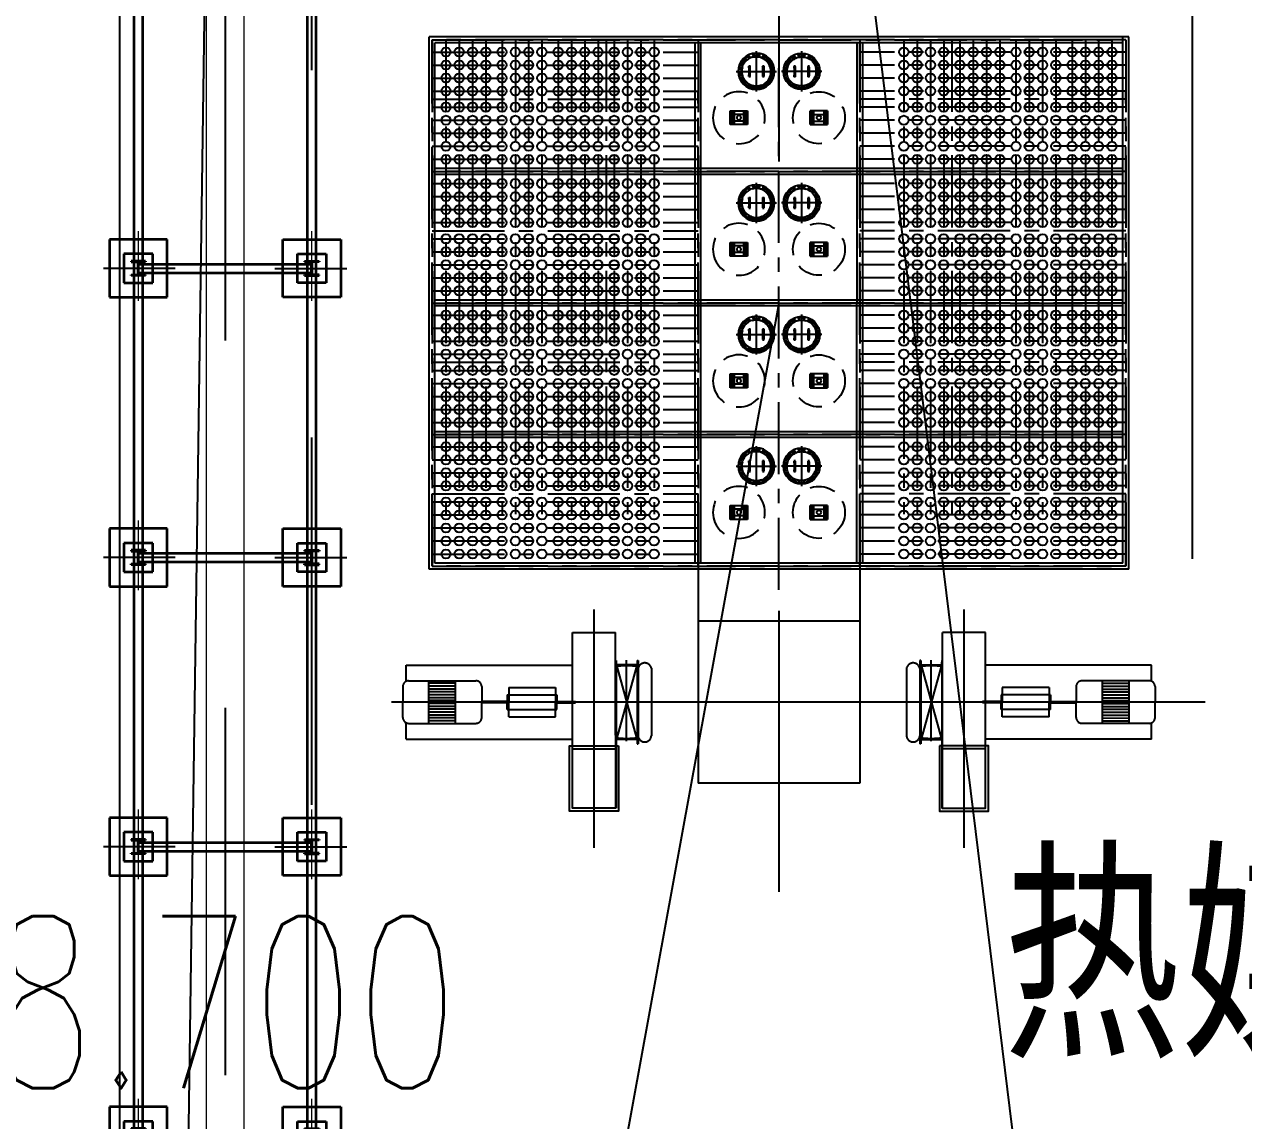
# Model space of a CAD drawing. Extents: x -170 to 1091, y -90 to 504.
# Drawn here: x 63.95 to 85.04, y 44.56 to 63.52 of the extents above; entities that cross this region are included whole.
import ezdxf

# ---------------------------------------------------------------- set-up
doc = ezdxf.new("R2010")
doc.units = 0
doc.header["$LTSCALE"] = 1000
for name, pattern in [('CENT2', [0.55, 0.4, -0.05, 0.05, -0.05]), ('CENTER', [50.8, 31.75, -6.35, 6.35, -6.35]), ('DASH', [0.35, 0.25, -0.1]), ('EB_DASHDOT', [39, 30, -3, 3, -3]), ('F', [0.75, 0.5, -0.25]), ('G', [2, 1.25, -0.25, 0.25, -0.25]), ('K', [2.5, 1.25, -0.25, 0.25, -0.25, 0.25, -0.25]), ('PF_CENTER', [400, 250, -50, 50, -50]), ('PF_DASHED', [150, 100, -50]), ('点画线', [18, 12, -2, 2, -2])]:
    doc.linetypes.add(name, pattern=pattern)
doc.layers.get('0').update_dxf_attribs({"linetype": 'CONTINUOUS'})
for name, color, linetype in [('01', 7, 'CONTINUOUS'), ('04', 2, 'PF_DASHED'), ('05', 4, 'PF_CENTER'), ('9双点划线层', 2, 'K'), ('C2', 1, 'CENT2'), ('DIM_COOR', 3, 'CONTINUOUS'), ('PUB_TEXT', 7, 'CONTINUOUS'), ('road', 2, 'CONTINUOUS'), ('中心线层', 1, 'CENTER')]:
    doc.layers.add(name, color=color, linetype=linetype)
for name, color, linetype, lineweight in [('CAXA1', 1, 'EB_DASHDOT', 25), ('EB0', 7, 'CONTINUOUS', 35), ('细实线层', 7, 'CONTINUOUS', 18)]:
    doc.layers.add(name, color=color, linetype=linetype, lineweight=lineweight)
doc.styles.add('_TCH_DIM', font='SIMPLEX', dxfattribs={"bigfont": 'GBCBIG'})
doc.styles.get("Standard").update_dxf_attribs({"font": '', "width": 0.75})
doc.styles.get('STANDARD').set_extended_font_data('SimSun')

# ---------------------------------------------------------------- blocks, each defined once
blk = doc.blocks.new('jck')
for p, q in [((60082, 73261), (60082, 73111)), ((60102, 73261), (60102, 73111)), ((60322, 73261), (60322, 73111)), ((60342, 73261), (60342, 73111))]:
    blk.add_line(p, q)
at = {"linetype": 'Continuous'}
for points in [[(59996, 73392), (59999, 73379), (60013, 73375), (60022, 73385), (60019, 73399), (60005, 73402)], [(60070, 73449), (60069, 73435), (60081, 73428), (60093, 73434), (60094, 73448), (60083, 73456)], [(60159, 73480), (60154, 73467), (60162, 73457), (60176, 73459), (60181, 73472), (60172, 73482)], [(60252, 73482), (60244, 73472), (60249, 73459), (60262, 73457), (60271, 73467), (60266, 73480)], [(60342, 73456), (60330, 73448), (60331, 73434), (60344, 73428), (60355, 73435), (60354, 73449)], [(60419, 73402), (60406, 73399), (60402, 73385), (60412, 73375), (60425, 73379), (60429, 73392)], [(59915, 73226), (59926, 73217), (59939, 73222), (59941, 73236), (59931, 73244), (59918, 73239)], [(59942, 73315), (59950, 73304), (59964, 73304), (59970, 73317), (59962, 73328), (59949, 73328)], [(60476, 73328), (60462, 73328), (60455, 73317), (60461, 73304), (60475, 73304), (60482, 73315)], [(60507, 73239), (60494, 73244), (60483, 73236), (60486, 73222), (60498, 73217), (60509, 73226)], [(59918, 73132), (59931, 73127), (59941, 73136), (59939, 73149), (59926, 73154), (59915, 73146)], [(59949, 73043), (59962, 73043), (59970, 73054), (59964, 73067), (59950, 73067), (59942, 73056)], [(60005, 72969), (60019, 72972), (60022, 72986), (60013, 72996), (59999, 72992), (59996, 72979)], [(60429, 72979), (60425, 72992), (60412, 72996), (60402, 72986), (60406, 72972), (60419, 72969)], [(60482, 73056), (60475, 73067), (60461, 73067), (60455, 73054), (60462, 73043), (60476, 73043)], [(60509, 73146), (60498, 73154), (60486, 73149), (60483, 73136), (60494, 73127), (60507, 73132)], [(60083, 72916), (60094, 72923), (60093, 72937), (60081, 72943), (60069, 72936), (60070, 72922)], [(60172, 72889), (60181, 72899), (60176, 72912), (60162, 72915), (60154, 72904), (60159, 72891)], [(60266, 72891), (60271, 72904), (60262, 72915), (60249, 72912), (60244, 72899), (60252, 72889)], [(60354, 72922), (60355, 72936), (60344, 72943), (60331, 72937), (60330, 72923), (60342, 72916)]]:
    blk.add_lwpolyline(points, close=True, dxfattribs=at)
for centre in [(60009, 73389), (60082, 73442), (60167, 73470), (60257, 73470), (60343, 73442), (60416, 73389), (59928, 73231), (59956, 73316), (60468, 73316), (60496, 73231), (59928, 73141), (59956, 73055), (60009, 72982), (60416, 72982), (60468, 73055), (60496, 73141), (60082, 72929), (60167, 72902), (60257, 72902), (60343, 72929)]:
    blk.add_circle(centre, 12, dxfattribs=at)
for centre, start, end in [((60092, 73261), 0, 180), ((60332, 73261), 0, 180), ((60092, 73111), 180, 0), ((60332, 73111), 180, 0)]:
    blk.add_arc(centre, 10, start, end)
at = {"layer": '01', "color": 7, "linetype": 'Continuous'}
for radius in [315, 256]:
    blk.add_circle((60212, 73186), radius, dxfattribs=at)
at = {"layer": '04', "color": 2, "linetype": 'F'}
blk.add_circle((60212, 73186), 250, dxfattribs=at)
at = {"layer": '05'}
for p, q in [((60023, 73375), (59995, 73403)), ((60091, 73424), (60073, 73460)), ((60171, 73450), (60164, 73490)), ((60212, 73533), (60212, 72838)), ((60254, 73450), (60260, 73490)), ((60334, 73424), (60352, 73460)), ((60401, 73375), (60430, 73403)), ((60560, 73186), (59864, 73186)), ((59948, 73227), (59908, 73234)), ((59974, 73307), (59938, 73325)), ((60092, 73294), (60092, 73078)), ((60332, 73294), (60332, 73078)), ((60450, 73307), (60487, 73325)), ((60476, 73227), (60516, 73234)), ((59948, 73144), (59908, 73137)), ((59974, 73064), (59938, 73046)), ((60023, 72997), (59995, 72968)), ((60401, 72997), (60430, 72968)), ((60450, 73064), (60487, 73046)), ((60476, 73144), (60516, 73137)), ((60091, 72947), (60073, 72911)), ((60171, 72922), (60164, 72882)), ((60254, 72922), (60260, 72882)), ((60334, 72947), (60352, 72911))]:
    blk.add_line(p, q, dxfattribs=at)
at = {"layer": '05', "color": 4, "linetype": 'G'}
for p, q in [((60067, 73261), (60117, 73261)), ((60307, 73261), (60357, 73261)), ((60067, 73111), (60117, 73111)), ((60307, 73111), (60357, 73111))]:
    blk.add_line(p, q, dxfattribs=at)
blk.add_circle((60212, 73186), 288, dxfattribs=at)
blk = doc.blocks.new('fb')
at = {"layer": '01', "ltscale": 0.875}
for p, q in [((-30802, 10876), (-30802, 11116)), ((-30502, 11116), (-30802, 11116)), ((-30802, 11116), (-30802, 10876)), ((-30797, 10876), (-30797, 11116)), ((-30737, 10876), (-30737, 11116)), ((-30567, 11116), (-30567, 10876)), ((-30507, 11116), (-30507, 10876)), ((-30502, 11116), (-30502, 10876)), ((-30502, 10876), (-30502, 11116)), ((-30802, 10876), (-30502, 10876))]:
    blk.add_line(p, q, dxfattribs=at)
for centre, radius in [((-30767, 11053), 9), ((-30652, 10996), 37.5), ((-30537, 11053), 9), ((-30767, 10938), 9), ((-30537, 10938), 9)]:
    blk.add_circle(centre, radius, dxfattribs=at)
at = {"layer": '04', "color": 2, "linetype": 'F', "ltscale": 0.875}
for p, q in [((-30743, 10876), (-30743, 11116)), ((-30561, 11116), (-30561, 10876))]:
    blk.add_line(p, q, dxfattribs=at)
blk.add_circle((-30652, 10996), 450, dxfattribs=at)
at = {"layer": '05', "color": 4, "linetype": 'G', "ltscale": 0.875}
for p, q in [((-30502, 11053), (-30802, 11053)), ((-30767, 10876), (-30767, 11116)), ((-30767, 10876), (-30767, 11116)), ((-30537, 11116), (-30537, 10876)), ((-30537, 10876), (-30537, 11116)), ((-30502, 10938), (-30802, 10938))]:
    blk.add_line(p, q, dxfattribs=at)
at = {"layer": '01', "ltscale": 0.875, "rotation": 180}
blk.add_blockref('jck', (29860, 83381), dxfattribs=at)
blk = doc.blocks.new('A$C4AE13D6C')
at = {"layer": '01'}
for centre in [(-8890, -240), (-8665, -240), (-8440, -240), (-8215, -240), (-7935, -240), (-7710, -240), (-7485, -240), (-7260, -240), (-7035, -240), (-6615, -240), (-6390, -240), (-6165, -240), (-5940, -240), (-5660, -240), (-5435, -240), (-5210, -240), (-4985, -240), (-4760, -240), (-4340, -240), (-4115, -240), (-3890, -240), (-3665, -240), (-3385, -240), (-3160, -240), (-2935, -240), (-2710, -240), (-2485, -240), (-2065, -240), (-1840, -240), (-1615, -240), (-1390, -240), (-1110, -240), (-885, -240), (-660, -240), (-435, -240), (-210, -240), (-8890, -470), (-8665, -470), (-8440, -470), (-8215, -470), (-7935, -470), (-7710, -470), (-7485, -470), (-7260, -470), (-7035, -470), (-6615, -470), (-6390, -470), (-6165, -470), (-5940, -470), (-5660, -470), (-5435, -470), (-5210, -470), (-4985, -470), (-4760, -470), (-4340, -470), (-4115, -470), (-3890, -470), (-3665, -470), (-3385, -470), (-3160, -470), (-2935, -470), (-2710, -470), (-2485, -470), (-2065, -470), (-1840, -470), (-1615, -470), (-1390, -470), (-1110, -470), (-885, -470), (-660, -470), (-435, -470), (-210, -470), (-8890, -700), (-8665, -700), (-8440, -700), (-8215, -700), (-7935, -700), (-7710, -700), (-7485, -700), (-7260, -700), (-7035, -700), (-6615, -700), (-6390, -700), (-6165, -700), (-5940, -700), (-5660, -700), (-5435, -700), (-5210, -700), (-4985, -700), (-4760, -700), (-4340, -700), (-4115, -700), (-3890, -700), (-3665, -700), (-3385, -700), (-3160, -700), (-2935, -700), (-2710, -700), (-2485, -700), (-2065, -700), (-1840, -700), (-1615, -700), (-1390, -700), (-1110, -700), (-885, -700), (-660, -700), (-435, -700), (-210, -700), (-8890, -930), (-8665, -930), (-8440, -930), (-8215, -930), (-7935, -930), (-7710, -930), (-7485, -930), (-7260, -930), (-7035, -930), (-6615, -930), (-6390, -930), (-6165, -930), (-5940, -930), (-5660, -930), (-5435, -930), (-5210, -930), (-4985, -930), (-4760, -930), (-4340, -930), (-4115, -930), (-3890, -930), (-3665, -930), (-3385, -930), (-3160, -930), (-2935, -930), (-2710, -930), (-2485, -930), (-2065, -930), (-1840, -930), (-1615, -930), (-1390, -930), (-1110, -930), (-885, -930), (-660, -930), (-435, -930), (-210, -930), (-8890, -1210), (-8665, -1210), (-8440, -1210), (-8215, -1210), (-7935, -1210), (-7710, -1210), (-7485, -1210), (-7260, -1210), (-7035, -1210), (-6615, -1210), (-6390, -1210), (-6165, -1210), (-5940, -1210), (-5660, -1210), (-5435, -1210), (-5210, -1210), (-4985, -1210), (-4760, -1210), (-4340, -1210), (-4115, -1210), (-3890, -1210), (-3665, -1210), (-3385, -1210), (-3160, -1210), (-2935, -1210), (-2710, -1210), (-2485, -1210), (-2065, -1210), (-1840, -1210), (-1615, -1210), (-1390, -1210), (-1110, -1210), (-885, -1210), (-660, -1210), (-435, -1210), (-210, -1210), (-8890, -1440), (-8665, -1440), (-8440, -1440), (-8215, -1440), (-7935, -1440), (-7710, -1440), (-7485, -1440), (-7260, -1440), (-7035, -1440), (-6615, -1440), (-6390, -1440), (-6165, -1440), (-5940, -1440), (-5660, -1440), (-5435, -1440), (-5210, -1440), (-4985, -1440), (-4760, -1440), (-4340, -1440), (-4115, -1440), (-3890, -1440), (-3665, -1440), (-3385, -1440), (-3160, -1440), (-2935, -1440), (-2710, -1440), (-2485, -1440), (-2065, -1440), (-1840, -1440), (-1615, -1440), (-1390, -1440), (-1110, -1440), (-885, -1440), (-660, -1440), (-435, -1440), (-210, -1440), (-8890, -1670), (-8665, -1670), (-8440, -1670), (-8215, -1670), (-7935, -1670), (-7710, -1670), (-7485, -1670), (-7260, -1670), (-7035, -1670), (-6615, -1670), (-6390, -1670), (-6165, -1670), (-5940, -1670), (-5660, -1670), (-5435, -1670), (-5210, -1670), (-4985, -1670), (-4760, -1670), (-4340, -1670), (-4115, -1670), (-3890, -1670), (-3665, -1670), (-3385, -1670), (-3160, -1670), (-2935, -1670), (-2710, -1670), (-2485, -1670), (-2065, -1670), (-1840, -1670), (-1615, -1670), (-1390, -1670), (-1110, -1670), (-885, -1670), (-660, -1670), (-435, -1670), (-210, -1670), (-8890, -1900), (-8665, -1900), (-8440, -1900), (-8215, -1900), (-7935, -1900), (-7710, -1900), (-7485, -1900), (-7260, -1900), (-7035, -1900), (-6615, -1900), (-6390, -1900), (-6165, -1900), (-5940, -1900), (-5660, -1900), (-5435, -1900), (-5210, -1900), (-4985, -1900), (-4760, -1900), (-4340, -1900), (-4115, -1900), (-3890, -1900), (-3665, -1900), (-3385, -1900), (-3160, -1900), (-2935, -1900), (-2710, -1900), (-2485, -1900), (-2065, -1900), (-1840, -1900), (-1615, -1900), (-1390, -1900), (-1110, -1900), (-885, -1900), (-660, -1900), (-435, -1900), (-210, -1900), (-8890, -2180), (-8665, -2180), (-8440, -2180), (-8215, -2180), (-7935, -2180), (-7710, -2180), (-7485, -2180), (-7260, -2180), (-7035, -2180), (-6615, -2180), (-6390, -2180), (-6165, -2180), (-5940, -2180), (-5660, -2180), (-5435, -2180), (-5210, -2180), (-4985, -2180), (-4760, -2180), (-4340, -2180), (-4115, -2180), (-3890, -2180), (-3665, -2180), (-3385, -2180), (-3160, -2180), (-2935, -2180), (-2710, -2180), (-2485, -2180), (-2065, -2180), (-1840, -2180), (-1615, -2180), (-1390, -2180), (-1110, -2180), (-885, -2180), (-660, -2180), (-435, -2180), (-210, -2180), (-8890, -2410), (-8665, -2410), (-8440, -2410), (-8215, -2410), (-7935, -2410), (-7710, -2410), (-7485, -2410), (-7260, -2410), (-7035, -2410), (-6615, -2410), (-6390, -2410), (-6165, -2410), (-5940, -2410), (-5660, -2410), (-5435, -2410), (-5210, -2410), (-4985, -2410), (-4760, -2410), (-4340, -2410), (-4115, -2410), (-3890, -2410), (-3665, -2410), (-3385, -2410), (-3160, -2410), (-2935, -2410), (-2710, -2410), (-2485, -2410), (-2065, -2410), (-1840, -2410), (-1615, -2410), (-1390, -2410), (-1110, -2410), (-885, -2410), (-660, -2410), (-435, -2410), (-210, -2410), (-8890, -2640), (-8665, -2640), (-8440, -2640), (-8215, -2640), (-7935, -2640), (-7710, -2640), (-7485, -2640), (-7260, -2640), (-7035, -2640), (-6615, -2640), (-6390, -2640), (-6165, -2640), (-5940, -2640), (-5660, -2640), (-5435, -2640), (-5210, -2640), (-4985, -2640), (-4760, -2640), (-4340, -2640), (-4115, -2640), (-3890, -2640), (-3665, -2640), (-3385, -2640), (-3160, -2640), (-2935, -2640), (-2710, -2640), (-2485, -2640), (-2065, -2640), (-1840, -2640), (-1615, -2640), (-1390, -2640), (-1110, -2640), (-885, -2640), (-660, -2640), (-435, -2640), (-210, -2640), (-8890, -2870), (-8665, -2870), (-8440, -2870), (-8215, -2870), (-7935, -2870), (-7710, -2870), (-7485, -2870), (-7260, -2870), (-7035, -2870), (-6615, -2870), (-6390, -2870), (-6165, -2870), (-5940, -2870), (-5660, -2870), (-5435, -2870), (-5210, -2870), (-4985, -2870), (-4760, -2870), (-4340, -2870), (-4115, -2870), (-3890, -2870), (-3665, -2870), (-3385, -2870), (-3160, -2870), (-2935, -2870), (-2710, -2870), (-2485, -2870), (-2065, -2870), (-1840, -2870), (-1615, -2870), (-1390, -2870), (-1110, -2870), (-885, -2870), (-660, -2870), (-435, -2870), (-210, -2870), (-8890, -3150), (-8665, -3150), (-8440, -3150), (-8215, -3150), (-7935, -3150), (-7710, -3150), (-7485, -3150), (-7260, -3150), (-7035, -3150), (-6615, -3150), (-6390, -3150), (-6165, -3150), (-5940, -3150), (-5660, -3150), (-5435, -3150), (-5210, -3150), (-4985, -3150), (-4760, -3150), (-4340, -3150), (-4115, -3150), (-3890, -3150), (-3665, -3150), (-3385, -3150), (-3160, -3150), (-2935, -3150), (-2710, -3150), (-2485, -3150), (-2065, -3150), (-1840, -3150), (-1615, -3150), (-1390, -3150), (-1110, -3150), (-885, -3150), (-660, -3150), (-435, -3150), (-210, -3150), (-8890, -3380), (-8665, -3380), (-8440, -3380), (-8215, -3380), (-7935, -3380), (-7710, -3380), (-7485, -3380), (-7260, -3380), (-7035, -3380), (-6615, -3380), (-6390, -3380), (-6165, -3380), (-5940, -3380), (-5660, -3380), (-5435, -3380), (-5210, -3380), (-4985, -3380), (-4760, -3380), (-4340, -3380), (-4115, -3380), (-3890, -3380), (-3665, -3380), (-3385, -3380), (-3160, -3380), (-2935, -3380), (-2710, -3380), (-2485, -3380), (-2065, -3380), (-1840, -3380), (-1615, -3380), (-1390, -3380), (-1110, -3380), (-885, -3380), (-660, -3380), (-435, -3380), (-210, -3380), (-8890, -3610), (-8665, -3610), (-8440, -3610), (-8215, -3610), (-7935, -3610), (-7710, -3610), (-7485, -3610), (-7260, -3610), (-7035, -3610), (-6615, -3610), (-6390, -3610), (-6165, -3610), (-5940, -3610), (-5660, -3610), (-5435, -3610), (-5210, -3610), (-4985, -3610), (-4760, -3610), (-4340, -3610), (-4115, -3610), (-3890, -3610), (-3665, -3610), (-3385, -3610), (-3160, -3610), (-2935, -3610), (-2710, -3610), (-2485, -3610), (-2065, -3610), (-1840, -3610), (-1615, -3610), (-1390, -3610), (-1110, -3610), (-885, -3610), (-660, -3610), (-435, -3610), (-210, -3610), (-8890, -3840), (-8665, -3840), (-8440, -3840), (-8215, -3840), (-7935, -3840), (-7710, -3840), (-7485, -3840), (-7260, -3840), (-7035, -3840), (-6615, -3840), (-6390, -3840), (-6165, -3840), (-5940, -3840), (-5660, -3840), (-5435, -3840), (-5210, -3840), (-4985, -3840), (-4760, -3840), (-4340, -3840), (-4115, -3840), (-3890, -3840), (-3665, -3840), (-3385, -3840), (-3160, -3840), (-2935, -3840), (-2710, -3840), (-2485, -3840), (-2065, -3840), (-1840, -3840), (-1615, -3840), (-1390, -3840), (-1110, -3840), (-885, -3840), (-660, -3840), (-435, -3840), (-210, -3840), (-8890, -8160), (-8665, -8160), (-8440, -8160), (-8215, -8160), (-7935, -8160), (-7710, -8160), (-7485, -8160), (-7260, -8160), (-7035, -8160), (-6615, -8160), (-6390, -8160), (-6165, -8160), (-5940, -8160), (-5660, -8160), (-5435, -8160), (-5210, -8160), (-4985, -8160), (-4760, -8160), (-4340, -8160), (-4115, -8160), (-3890, -8160), (-3665, -8160), (-3385, -8160), (-3160, -8160), (-2935, -8160), (-2710, -8160), (-2485, -8160), (-2065, -8160), (-1840, -8160), (-1615, -8160), (-1390, -8160), (-1110, -8160), (-885, -8160), (-660, -8160), (-435, -8160), (-210, -8160), (-8890, -8390), (-8665, -8390), (-8440, -8390), (-8215, -8390), (-7935, -8390), (-7710, -8390), (-7485, -8390), (-7260, -8390), (-7035, -8390), (-6615, -8390), (-6390, -8390), (-6165, -8390), (-5940, -8390), (-5660, -8390), (-5435, -8390), (-5210, -8390), (-4985, -8390), (-4760, -8390), (-4340, -8390), (-4115, -8390), (-3890, -8390), (-3665, -8390), (-3385, -8390), (-3160, -8390), (-2935, -8390), (-2710, -8390), (-2485, -8390), (-2065, -8390), (-1840, -8390), (-1615, -8390), (-1390, -8390), (-1110, -8390), (-885, -8390), (-660, -8390), (-435, -8390), (-210, -8390), (-8890, -8620), (-8665, -8620), (-8440, -8620), (-8215, -8620), (-7935, -8620), (-7710, -8620), (-7485, -8620), (-7260, -8620), (-7035, -8620), (-6615, -8620), (-6390, -8620), (-6165, -8620), (-5940, -8620), (-5660, -8620), (-5435, -8620), (-5210, -8620), (-4985, -8620), (-4760, -8620), (-4340, -8620), (-4115, -8620), (-3890, -8620), (-3665, -8620), (-3385, -8620), (-3160, -8620), (-2935, -8620), (-2710, -8620), (-2485, -8620), (-2065, -8620), (-1840, -8620), (-1615, -8620), (-1390, -8620), (-1110, -8620), (-885, -8620), (-660, -8620), (-435, -8620), (-210, -8620), (-8890, -8850), (-8665, -8850), (-8440, -8850), (-8215, -8850), (-7935, -8850), (-7710, -8850), (-7485, -8850), (-7260, -8850), (-7035, -8850), (-6615, -8850), (-6390, -8850), (-6165, -8850), (-5940, -8850), (-5660, -8850), (-5435, -8850), (-5210, -8850), (-4985, -8850), (-4760, -8850), (-4340, -8850), (-4115, -8850), (-3890, -8850), (-3665, -8850), (-3385, -8850), (-3160, -8850), (-2935, -8850), (-2710, -8850), (-2485, -8850), (-2065, -8850), (-1840, -8850), (-1615, -8850), (-1390, -8850), (-1110, -8850), (-885, -8850), (-660, -8850), (-435, -8850), (-210, -8850), (-8890, -9130), (-8665, -9130), (-8440, -9130), (-8215, -9130), (-7935, -9130), (-7710, -9130), (-7485, -9130), (-7260, -9130), (-7035, -9130), (-6615, -9130), (-6390, -9130), (-6165, -9130), (-5940, -9130), (-5660, -9130), (-5435, -9130), (-5210, -9130), (-4985, -9130), (-4760, -9130), (-4340, -9130), (-4115, -9130), (-3890, -9130), (-3665, -9130), (-3385, -9130), (-3160, -9130), (-2935, -9130), (-2710, -9130), (-2485, -9130), (-2065, -9130), (-1840, -9130), (-1615, -9130), (-1390, -9130), (-1110, -9130), (-885, -9130), (-660, -9130), (-435, -9130), (-210, -9130), (-8890, -9360), (-8665, -9360), (-8440, -9360), (-8215, -9360), (-7935, -9360), (-7710, -9360), (-7485, -9360), (-7260, -9360), (-7035, -9360), (-6615, -9360), (-6390, -9360), (-6165, -9360), (-5940, -9360), (-5660, -9360), (-5435, -9360), (-5210, -9360), (-4985, -9360), (-4760, -9360), (-4340, -9360), (-4115, -9360), (-3890, -9360), (-3665, -9360), (-3385, -9360), (-3160, -9360), (-2935, -9360), (-2710, -9360), (-2485, -9360), (-2065, -9360), (-1840, -9360), (-1615, -9360), (-1390, -9360), (-1110, -9360), (-885, -9360), (-660, -9360), (-435, -9360), (-210, -9360), (-8890, -9590), (-8665, -9590), (-8440, -9590), (-8215, -9590), (-7935, -9590), (-7710, -9590), (-7485, -9590), (-7260, -9590), (-7035, -9590), (-6615, -9590), (-6390, -9590), (-6165, -9590), (-5940, -9590), (-5660, -9590), (-5435, -9590), (-5210, -9590), (-4985, -9590), (-4760, -9590), (-4340, -9590), (-4115, -9590), (-3890, -9590), (-3665, -9590), (-3385, -9590), (-3160, -9590), (-2935, -9590), (-2710, -9590), (-2485, -9590), (-2065, -9590), (-1840, -9590), (-1615, -9590), (-1390, -9590), (-1110, -9590), (-885, -9590), (-660, -9590), (-435, -9590), (-210, -9590), (-8890, -9820), (-8665, -9820), (-8440, -9820), (-8215, -9820), (-7935, -9820), (-7710, -9820), (-7485, -9820), (-7260, -9820), (-7035, -9820), (-6615, -9820), (-6390, -9820), (-6165, -9820), (-5940, -9820), (-5660, -9820), (-5435, -9820), (-5210, -9820), (-4985, -9820), (-4760, -9820), (-4340, -9820), (-4115, -9820), (-3890, -9820), (-3665, -9820), (-3385, -9820), (-3160, -9820), (-2935, -9820), (-2710, -9820), (-2485, -9820), (-2065, -9820), (-1840, -9820), (-1615, -9820), (-1390, -9820), (-1110, -9820), (-885, -9820), (-660, -9820), (-435, -9820), (-210, -9820), (-8890, -10100), (-8665, -10100), (-8440, -10100), (-8215, -10100), (-7935, -10100), (-7710, -10100), (-7485, -10100), (-7260, -10100), (-7035, -10100), (-6615, -10100), (-6390, -10100), (-6165, -10100), (-5940, -10100), (-5660, -10100), (-5435, -10100), (-5210, -10100), (-4985, -10100), (-4760, -10100), (-4340, -10100), (-4115, -10100), (-3890, -10100), (-3665, -10100), (-3385, -10100), (-3160, -10100), (-2935, -10100), (-2710, -10100), (-2485, -10100), (-2065, -10100), (-1840, -10100), (-1615, -10100), (-1390, -10100), (-1110, -10100), (-885, -10100), (-660, -10100), (-435, -10100), (-210, -10100), (-8890, -10330), (-8665, -10330), (-8440, -10330), (-8215, -10330), (-7935, -10330), (-7710, -10330), (-7485, -10330), (-7260, -10330), (-7035, -10330), (-6615, -10330), (-6390, -10330), (-6165, -10330), (-5940, -10330), (-5660, -10330), (-5435, -10330), (-5210, -10330), (-4985, -10330), (-4760, -10330), (-4340, -10330), (-4115, -10330), (-3890, -10330), (-3665, -10330), (-3385, -10330), (-3160, -10330), (-2935, -10330), (-2710, -10330), (-2485, -10330), (-2065, -10330), (-1840, -10330), (-1615, -10330), (-1390, -10330), (-1110, -10330), (-885, -10330), (-660, -10330), (-435, -10330), (-210, -10330), (-8890, -10560), (-8665, -10560), (-8440, -10560), (-8215, -10560), (-7935, -10560), (-7710, -10560), (-7485, -10560), (-7260, -10560), (-7035, -10560), (-6615, -10560), (-6390, -10560), (-6165, -10560), (-5940, -10560), (-5660, -10560), (-5435, -10560), (-5210, -10560), (-4985, -10560), (-4760, -10560), (-4340, -10560), (-4115, -10560), (-3890, -10560), (-3665, -10560), (-3385, -10560), (-3160, -10560), (-2935, -10560), (-2710, -10560), (-2485, -10560), (-2065, -10560), (-1840, -10560), (-1615, -10560), (-1390, -10560), (-1110, -10560), (-885, -10560), (-660, -10560), (-435, -10560), (-210, -10560), (-8890, -10790), (-8665, -10790), (-8440, -10790), (-8215, -10790), (-7935, -10790), (-7710, -10790), (-7485, -10790), (-7260, -10790), (-7035, -10790), (-6615, -10790), (-6390, -10790), (-6165, -10790), (-5940, -10790), (-5660, -10790), (-5435, -10790), (-5210, -10790), (-4985, -10790), (-4760, -10790), (-4340, -10790), (-4115, -10790), (-3890, -10790), (-3665, -10790), (-3385, -10790), (-3160, -10790), (-2935, -10790), (-2710, -10790), (-2485, -10790), (-2065, -10790), (-1840, -10790), (-1615, -10790), (-1390, -10790), (-1110, -10790), (-885, -10790), (-660, -10790), (-435, -10790), (-210, -10790), (-8890, -11070), (-8665, -11070), (-8440, -11070), (-8215, -11070), (-7935, -11070), (-7710, -11070), (-7485, -11070), (-7260, -11070), (-7035, -11070), (-6615, -11070), (-6390, -11070), (-6165, -11070), (-5940, -11070), (-5660, -11070), (-5435, -11070), (-5210, -11070), (-4985, -11070), (-4760, -11070), (-4340, -11070), (-4115, -11070), (-3890, -11070), (-3665, -11070), (-3385, -11070), (-3160, -11070), (-2935, -11070), (-2710, -11070), (-2485, -11070), (-2065, -11070), (-1840, -11070), (-1615, -11070), (-1390, -11070), (-1110, -11070), (-885, -11070), (-660, -11070), (-435, -11070), (-210, -11070), (-8890, -11300), (-8665, -11300), (-8440, -11300), (-8215, -11300), (-7935, -11300), (-7710, -11300), (-7485, -11300), (-7260, -11300), (-7035, -11300), (-6615, -11300), (-6390, -11300), (-6165, -11300), (-5940, -11300), (-5660, -11300), (-5435, -11300), (-5210, -11300), (-4985, -11300), (-4760, -11300), (-4340, -11300), (-4115, -11300), (-3890, -11300), (-3665, -11300), (-3385, -11300), (-3160, -11300), (-2935, -11300), (-2710, -11300), (-2485, -11300), (-2065, -11300), (-1840, -11300), (-1615, -11300), (-1390, -11300), (-1110, -11300), (-885, -11300), (-660, -11300), (-435, -11300), (-210, -11300), (-8890, -11530), (-8665, -11530), (-8440, -11530), (-8215, -11530), (-7935, -11530), (-7710, -11530), (-7485, -11530), (-7260, -11530), (-7035, -11530), (-6615, -11530), (-6390, -11530), (-6165, -11530), (-5940, -11530), (-5660, -11530), (-5435, -11530), (-5210, -11530), (-4985, -11530), (-4760, -11530), (-4340, -11530), (-4115, -11530), (-3890, -11530), (-3665, -11530), (-3385, -11530), (-3160, -11530), (-2935, -11530), (-2710, -11530), (-2485, -11530), (-2065, -11530), (-1840, -11530), (-1615, -11530), (-1390, -11530), (-1110, -11530), (-885, -11530), (-660, -11530), (-435, -11530), (-210, -11530), (-8890, -11760), (-8665, -11760), (-8440, -11760), (-8215, -11760), (-7935, -11760), (-7710, -11760), (-7485, -11760), (-7260, -11760), (-7035, -11760), (-6615, -11760), (-6390, -11760), (-6165, -11760), (-5940, -11760), (-5660, -11760), (-5435, -11760), (-5210, -11760), (-4985, -11760), (-4760, -11760), (-4340, -11760), (-4115, -11760), (-3890, -11760), (-3665, -11760), (-3385, -11760), (-3160, -11760), (-2935, -11760), (-2710, -11760), (-2485, -11760), (-2065, -11760), (-1840, -11760), (-1615, -11760), (-1390, -11760), (-1110, -11760), (-885, -11760), (-660, -11760), (-435, -11760), (-210, -11760)]:
    blk.add_circle(centre, 80, dxfattribs=at)
at = {"layer": '05', "color": 4, "linetype": 'G'}
for p, q in [((-9100, -12000), (-9100, 0)), ((-9100, 0), (0, 0)), ((-6825, -12000), (-6825, 0)), ((0, -12000), (0, 0)), ((-4550, -12000), (-4550, 0)), ((-2275, -12000), (-2275, 0)), ((-9100, -4600), (0, -4600)), ((-9100, -7400), (0, -7400)), ((-9100, -12000), (0, -12000))]:
    blk.add_line(p, q, dxfattribs=at)
at = {"layer": '05', "color": 1, "linetype": 'G'}
for p, q in [((-8890, 0), (-8890, -4600)), ((-8665, 0), (-8665, -4600)), ((-8440, 0), (-8440, -4600)), ((-8215, 0), (-8215, -4600)), ((-8075, 0), (-8075, -4600)), ((-7935, 0), (-7935, -4600)), ((-7710, 0), (-7710, -4600)), ((-7485, 0), (-7485, -4600)), ((-7260, 0), (-7260, -4600)), ((-7035, 0), (-7035, -4600)), ((-6615, 0), (-6615, -4600)), ((-6390, 0), (-6390, -4600)), ((-6165, 0), (-6165, -4600)), ((-5940, 0), (-5940, -4600)), ((-5800, 0), (-5800, -4600)), ((-5660, 0), (-5660, -4600)), ((-5435, 0), (-5435, -4600)), ((-5210, 0), (-5210, -4600)), ((-4985, 0), (-4985, -4600)), ((-4760, 0), (-4760, -4600)), ((-4340, 0), (-4340, -4600)), ((-4115, 0), (-4115, -4600)), ((-3890, 0), (-3890, -4600)), ((-3665, 0), (-3665, -4600)), ((-3525, 0), (-3525, -4600)), ((-3385, 0), (-3385, -4600)), ((-3160, 0), (-3160, -4600)), ((-2935, 0), (-2935, -4600)), ((-2710, 0), (-2710, -4600)), ((-2485, 0), (-2485, -4600)), ((-2065, 0), (-2065, -4600)), ((-1840, 0), (-1840, -4600)), ((-1615, 0), (-1615, -4600)), ((-1390, 0), (-1390, -4600)), ((-1250, 0), (-1250, -4600)), ((-1110, 0), (-1110, -4600)), ((-885, 0), (-885, -4600)), ((-660, 0), (-660, -4600)), ((-435, 0), (-435, -4600)), ((-210, 0), (-210, -4600)), ((-9105, -240), (-900, -240)), ((-9105, -470), (-900, -470)), ((-9105, -700), (-900, -700)), ((-9105, -930), (-900, -930)), ((-9105, -1210), (-900, -1210)), ((-9105, -1440), (-900, -1440)), ((-9105, -1670), (-900, -1670)), ((-9105, -1900), (-900, -1900)), ((-9105, -2180), (-900, -2180)), ((-9105, -2410), (-900, -2410)), ((-9105, -2640), (-900, -2640)), ((-9105, -2870), (-900, -2870)), ((-9105, -3010), (-900, -3010)), ((-9105, -3150), (-900, -3150)), ((-9105, -3380), (-900, -3380)), ((-9105, -3610), (-900, -3610)), ((-9105, -3840), (-900, -3840)), ((-8890, -12000), (-8890, -7400)), ((-8665, -12000), (-8665, -7400)), ((-8440, -12000), (-8440, -7400)), ((-8215, -12000), (-8215, -7400)), ((-8075, -12000), (-8075, -7400)), ((-7935, -12000), (-7935, -7400)), ((-7710, -12000), (-7710, -7400)), ((-7485, -12000), (-7485, -7400)), ((-7260, -12000), (-7260, -7400)), ((-7035, -12000), (-7035, -7400)), ((-6615, -12000), (-6615, -7400)), ((-6390, -12000), (-6390, -7400)), ((-6165, -12000), (-6165, -7400)), ((-5940, -12000), (-5940, -7400)), ((-5800, -12000), (-5800, -7400)), ((-5660, -12000), (-5660, -7400)), ((-5435, -12000), (-5435, -7400)), ((-5210, -12000), (-5210, -7400)), ((-4985, -12000), (-4985, -7400)), ((-4760, -12000), (-4760, -7400)), ((-4340, -12000), (-4340, -7400)), ((-4115, -12000), (-4115, -7400)), ((-3890, -12000), (-3890, -7400)), ((-3665, -12000), (-3665, -7400)), ((-3525, -12000), (-3525, -7400)), ((-3385, -12000), (-3385, -7400)), ((-3160, -12000), (-3160, -7400)), ((-2935, -12000), (-2935, -7400)), ((-2710, -12000), (-2710, -7400)), ((-2485, -12000), (-2485, -7400)), ((-2065, -12000), (-2065, -7400)), ((-1840, -12000), (-1840, -7400)), ((-1615, -12000), (-1615, -7400)), ((-1390, -12000), (-1390, -7400)), ((-1250, -12000), (-1250, -7400)), ((-1110, -12000), (-1110, -7400)), ((-885, -12000), (-885, -7400)), ((-660, -12000), (-660, -7400)), ((-435, -12000), (-435, -7400)), ((-210, -12000), (-210, -7400)), ((-9105, -8160), (-900, -8160)), ((-9105, -8390), (-900, -8390)), ((-9105, -8620), (-900, -8620)), ((-9105, -8850), (-900, -8850)), ((-9105, -8990), (-900, -8990)), ((-9105, -9130), (-900, -9130)), ((-9105, -9360), (-900, -9360)), ((-9105, -9590), (-900, -9590)), ((-9105, -9820), (-900, -9820)), ((-9105, -10100), (-900, -10100)), ((-9105, -10330), (-900, -10330)), ((-9105, -10560), (-900, -10560)), ((-9105, -10790), (-900, -10790)), ((-9105, -11070), (-900, -11070)), ((-9105, -11300), (-900, -11300)), ((-9105, -11530), (-900, -11530)), ((-9105, -11760), (-900, -11760))]:
    blk.add_line(p, q, dxfattribs=at)
blk = doc.blocks.new('A$C2EA612DB')
at = {"layer": '01', "rotation": 90}
blk.add_blockref('A$C4AE13D6C', (0, 0), dxfattribs=at)
blk = doc.blocks.new('sfafdfsgfd')
at = {"layer": '01', "linetype": 'ByBlock'}
for p, q in [((5831668, 346651), (5822468, 346651)), ((5822468, 346651), (5822468, 334551)), ((5831568, 346551), (5822468, 346551)), ((5822568, 346551), (5822568, 334651)), ((5824743, 346551), (5824743, 334651)), ((5824843, 346551), (5824843, 334651)), ((5827018, 346551), (5827018, 334651)), ((5827118, 346551), (5827118, 334651)), ((5829293, 346551), (5829293, 334651)), ((5829393, 346551), (5829393, 334651)), ((5831568, 346551), (5831568, 334651)), ((5831668, 346651), (5831668, 334551)), ((5831568, 342051), (5822568, 342051)), ((5831568, 341951), (5822568, 341951)), ((5831568, 339251), (5822568, 339251)), ((5831568, 339151), (5822568, 339151)), ((5831668, 334551), (5822468, 334551)), ((5831568, 334651), (5822568, 334651))]:
    blk.add_line(p, q, dxfattribs=at)
at = {"layer": '05', "color": 4, "linetype": 'G'}
for p, q in [((5822518, 346601), (5822518, 334601)), ((5831618, 346601), (5823418, 346601)), ((5824793, 346601), (5824793, 334601)), ((5827068, 346601), (5827068, 334601)), ((5829343, 346601), (5829343, 334601)), ((5831618, 346601), (5831618, 334601)), ((5831618, 342001), (5822568, 342001)), ((5832030, 340601), (5823006, 340601)), ((5831618, 339201), (5823418, 339201)), ((5831618, 334601), (5822518, 334601))]:
    blk.add_line(p, q, dxfattribs=at)
at = {"layer": '01', "rotation": 270}
for name, p in [('A$C2EA612DB', (5831618, 346601)), ('fb', (5812868, 310640)), ('fb', (5815143, 310640)), ('fb', (5817418, 310640)), ('fb', (5819693, 310640))]:
    blk.add_blockref(name, p, dxfattribs=at)
at = {"layer": '01', "xscale": -1, "rotation": 270}
for p in [(5812868, 370561), (5815143, 370561), (5817418, 370561), (5819693, 370561)]:
    blk.add_blockref('fb', p, dxfattribs=at)
blk = doc.blocks.new('*X283')
at = {"layer": 'EB0', "color": 150}
for p, q in [((-500, 1000), (500, 1000)), ((-500, 0), (-500, 1000)), ((500, 1000), (500, 0)), ((-250, 250), (-250, 750)), ((-250, 750), (250, 750)), ((250, 750), (250, 250)), ((-125, 625), (-125, 611)), ((-125, 625), (125, 625)), ((-125, 611), (-20, 611)), ((-4, 405), (-4, 595)), ((4, 405), (4, 595)), ((125, 611), (20, 611)), ((125, 625), (125, 611)), ((250, 250), (-250, 250)), ((-125, 389), (-20, 389)), ((-125, 375), (-125, 389)), ((-125, 375), (125, 375)), ((125, 389), (20, 389)), ((125, 375), (125, 389)), ((500, 0), (-500, 0))]:
    blk.add_line(p, q, dxfattribs=at)
for centre, start, end in [((-20, 595), 0, 90), ((20, 595), 90, 180), ((-20, 405), 270, 0), ((20, 405), 180, 270)]:
    blk.add_arc(centre, 16, start, end, dxfattribs=at)
at = {"layer": '中心线层', "linetype": '点画线', "lineweight": 18}
blk.add_line((0, -64), (0, 1141), dxfattribs=at)
at = {"layer": '中心线层'}
blk.add_line((-639, 500), (605, 500), dxfattribs=at)
blk = doc.blocks.new('*X284')
at = {"layer": 'EB0', "color": 150}
for p, q in [((-500, 1000), (-500, 0)), ((500, 1000), (-500, 1000)), ((500, 0), (500, 1000)), ((-250, 750), (-250, 250)), ((250, 750), (-250, 750)), ((250, 250), (250, 750)), ((-125, 625), (-125, 611)), ((125, 625), (-125, 625)), ((-125, 611), (-20, 611)), ((-4, 405), (-4, 595)), ((4, 405), (4, 595)), ((125, 611), (20, 611)), ((125, 625), (125, 611)), ((-250, 250), (250, 250)), ((-125, 389), (-20, 389)), ((-125, 375), (-125, 389)), ((125, 375), (-125, 375)), ((125, 389), (20, 389)), ((125, 375), (125, 389)), ((-500, 0), (500, 0))]:
    blk.add_line(p, q, dxfattribs=at)
for centre, start, end in [((-20, 595), 0, 90), ((20, 595), 90, 180), ((-20, 405), 270, 360), ((20, 405), 180, 270)]:
    blk.add_arc(centre, 16, start, end, dxfattribs=at)
at = {"layer": '中心线层', "linetype": '点画线', "lineweight": 18}
blk.add_line((0, -64), (0, 1141), dxfattribs=at)
at = {"layer": '中心线层'}
blk.add_line((639, 500), (-605, 500), dxfattribs=at)
blk = doc.blocks.new('*X285')
at = {"layer": 'EB0', "color": 150}
for p, q in [((-500, 1000), (500, 1000)), ((-500, 0), (-500, 1000)), ((500, 1000), (500, 0)), ((-250, 250), (-250, 750)), ((-250, 750), (250, 750)), ((250, 750), (250, 250)), ((-125, 625), (-125, 611)), ((-125, 625), (125, 625)), ((-125, 611), (-20, 611)), ((-4, 405), (-4, 595)), ((4, 405), (4, 595)), ((125, 611), (20, 611)), ((125, 625), (125, 611)), ((250, 250), (-250, 250)), ((-125, 389), (-20, 389)), ((-125, 375), (-125, 389)), ((-125, 375), (125, 375)), ((125, 389), (20, 389)), ((125, 375), (125, 389)), ((500, 0), (-500, 0))]:
    blk.add_line(p, q, dxfattribs=at)
for centre, start, end in [((-20, 595), 0, 90), ((20, 595), 90, 180), ((-20, 405), 270, 0), ((20, 405), 180, 270)]:
    blk.add_arc(centre, 16, start, end, dxfattribs=at)
at = {"layer": '中心线层', "linetype": '点画线', "lineweight": 18}
blk.add_line((0, -64), (0, 1141), dxfattribs=at)
at = {"layer": '中心线层'}
blk.add_line((-639, 500), (605, 500), dxfattribs=at)
blk = doc.blocks.new('*X286')
at = {"layer": 'EB0', "color": 150}
for p, q in [((-500, 1000), (-500, 0)), ((500, 1000), (-500, 1000)), ((500, 0), (500, 1000)), ((-250, 750), (-250, 250)), ((250, 750), (-250, 750)), ((250, 250), (250, 750)), ((-125, 625), (-125, 611)), ((125, 625), (-125, 625)), ((-125, 611), (-20, 611)), ((-4, 405), (-4, 595)), ((4, 405), (4, 595)), ((125, 611), (20, 611)), ((125, 625), (125, 611)), ((-250, 250), (250, 250)), ((-125, 389), (-20, 389)), ((-125, 375), (-125, 389)), ((125, 375), (-125, 375)), ((125, 389), (20, 389)), ((125, 375), (125, 389)), ((-500, 0), (500, 0))]:
    blk.add_line(p, q, dxfattribs=at)
for centre, start, end in [((-20, 595), 0, 90), ((20, 595), 90, 180), ((-20, 405), 270, 360), ((20, 405), 180, 270)]:
    blk.add_arc(centre, 16, start, end, dxfattribs=at)
at = {"layer": '中心线层', "linetype": '点画线', "lineweight": 18}
blk.add_line((0, -64), (0, 1141), dxfattribs=at)
at = {"layer": '中心线层'}
blk.add_line((639, 500), (-605, 500), dxfattribs=at)
blk = doc.blocks.new('*X287')
at = {"layer": 'EB0', "color": 150}
for p, q in [((-500, 1000), (500, 1000)), ((-500, 0), (-500, 1000)), ((500, 1000), (500, 0)), ((-250, 250), (-250, 750)), ((-250, 750), (250, 750)), ((250, 750), (250, 250)), ((-125, 625), (-125, 611)), ((-125, 625), (125, 625)), ((-125, 611), (-20, 611)), ((-4, 405), (-4, 595)), ((4, 405), (4, 595)), ((125, 611), (20, 611)), ((125, 625), (125, 611)), ((250, 250), (-250, 250)), ((-125, 389), (-20, 389)), ((-125, 375), (-125, 389)), ((-125, 375), (125, 375)), ((125, 389), (20, 389)), ((125, 375), (125, 389)), ((500, 0), (-500, 0))]:
    blk.add_line(p, q, dxfattribs=at)
for centre, start, end in [((-20, 595), 0, 90), ((20, 595), 90, 180), ((-20, 405), 270, 0), ((20, 405), 180, 270)]:
    blk.add_arc(centre, 16, start, end, dxfattribs=at)
at = {"layer": '中心线层', "linetype": '点画线', "lineweight": 18}
blk.add_line((0, -64), (0, 1141), dxfattribs=at)
at = {"layer": '中心线层'}
blk.add_line((-639, 500), (605, 500), dxfattribs=at)
blk = doc.blocks.new('*X288')
at = {"layer": 'EB0', "color": 150}
for p, q in [((-500, 1000), (-500, 0)), ((500, 1000), (-500, 1000)), ((500, 0), (500, 1000)), ((-250, 750), (-250, 250)), ((250, 750), (-250, 750)), ((250, 250), (250, 750)), ((-125, 625), (-125, 611)), ((125, 625), (-125, 625)), ((-125, 611), (-20, 611)), ((-4, 405), (-4, 595)), ((4, 405), (4, 595)), ((125, 611), (20, 611)), ((125, 625), (125, 611)), ((-250, 250), (250, 250)), ((-125, 389), (-20, 389)), ((-125, 375), (-125, 389)), ((125, 375), (-125, 375)), ((125, 389), (20, 389)), ((125, 375), (125, 389)), ((-500, 0), (500, 0))]:
    blk.add_line(p, q, dxfattribs=at)
for centre, start, end in [((-20, 595), 0, 90), ((20, 595), 90, 180), ((-20, 405), 270, 360), ((20, 405), 180, 270)]:
    blk.add_arc(centre, 16, start, end, dxfattribs=at)
at = {"layer": '中心线层', "linetype": '点画线', "lineweight": 18}
blk.add_line((0, -64), (0, 1141), dxfattribs=at)
at = {"layer": '中心线层'}
blk.add_line((639, 500), (-605, 500), dxfattribs=at)
blk = doc.blocks.new('*X289')
at = {"layer": 'EB0', "color": 150}
for p, q in [((-500, 1000), (500, 1000)), ((-500, 0), (-500, 1000)), ((500, 1000), (500, 0)), ((-250, 250), (-250, 750)), ((-250, 750), (250, 750)), ((250, 750), (250, 250)), ((-125, 625), (-125, 611)), ((-125, 625), (125, 625)), ((-125, 611), (-20, 611)), ((-4, 405), (-4, 595)), ((4, 405), (4, 595)), ((125, 611), (20, 611)), ((125, 625), (125, 611)), ((250, 250), (-250, 250)), ((-125, 389), (-20, 389)), ((-125, 375), (-125, 389)), ((-125, 375), (125, 375)), ((125, 389), (20, 389)), ((125, 375), (125, 389)), ((500, 0), (-500, 0))]:
    blk.add_line(p, q, dxfattribs=at)
for centre, start, end in [((-20, 595), 0, 90), ((20, 595), 90, 180), ((-20, 405), 270, 0), ((20, 405), 180, 270)]:
    blk.add_arc(centre, 16, start, end, dxfattribs=at)
at = {"layer": '中心线层', "linetype": '点画线', "lineweight": 18}
blk.add_line((0, -64), (0, 1141), dxfattribs=at)
at = {"layer": '中心线层'}
blk.add_line((-639, 500), (605, 500), dxfattribs=at)
blk = doc.blocks.new('*X290')
at = {"layer": 'EB0', "color": 150}
for p, q in [((-500, 1000), (-500, 0)), ((500, 1000), (-500, 1000)), ((500, 0), (500, 1000)), ((-250, 750), (-250, 250)), ((250, 750), (-250, 750)), ((250, 250), (250, 750)), ((-125, 625), (-125, 611)), ((125, 625), (-125, 625)), ((-125, 611), (-20, 611)), ((-4, 405), (-4, 595)), ((4, 405), (4, 595)), ((125, 611), (20, 611)), ((125, 625), (125, 611)), ((-250, 250), (250, 250)), ((-125, 389), (-20, 389)), ((-125, 375), (-125, 389)), ((125, 375), (-125, 375)), ((125, 389), (20, 389)), ((125, 375), (125, 389)), ((-500, 0), (500, 0))]:
    blk.add_line(p, q, dxfattribs=at)
for centre, start, end in [((-20, 595), 0, 90), ((20, 595), 90, 180), ((-20, 405), 270, 360), ((20, 405), 180, 270)]:
    blk.add_arc(centre, 16, start, end, dxfattribs=at)
at = {"layer": '中心线层', "linetype": '点画线', "lineweight": 18}
blk.add_line((0, -64), (0, 1141), dxfattribs=at)
at = {"layer": '中心线层'}
blk.add_line((639, 500), (-605, 500), dxfattribs=at)
blk = doc.blocks.new('*X276')
at = {"layer": 'EB0', "color": 17}
for p, q in [((-1575, -2225), (-1575, 70275)), ((-1425, -2225), (-1425, 70275)), ((1425, -2225), (1425, 70275)), ((1575, -2225), (1575, 70275)), ((-1500, 45225), (1500, 45225)), ((-1500, 45075), (1500, 45075)), ((-1500, 40225), (1500, 40225)), ((-1500, 40075), (1500, 40075)), ((-1500, 35225), (1500, 35225)), ((-1500, 35075), (1500, 35075))]:
    blk.add_line(p, q, dxfattribs=at)
at = {"layer": '中心线层'}
for p, q in [((0, 75651), (0, -3267)), ((1500, -2225), (1500, 70225)), ((-1500, -2225), (-1500, 35075))]:
    blk.add_line(p, q, dxfattribs=at)
at = {"layer": '细实线层'}
for p, q in [((-325, 75345), (-325, -250)), ((325, 75345), (325, -250))]:
    blk.add_line(p, q, dxfattribs=at)
at = {"layer": 'EB0'}
for name, p in [('*X290', (-1500, 44650)), ('*X289', (1500, 44650)), ('*X288', (-1500, 39650)), ('*X287', (1500, 39650)), ('*X286', (-1500, 34650)), ('*X285', (1500, 34650)), ('*X284', (-1500, 29650)), ('*X283', (1500, 29650))]:
    blk.add_blockref(name, p, dxfattribs=at)

msp = doc.modelspace()

# ---------------------------------------------------------------- linework, layer by layer
at = {"color": 1, "linetype": 'DASH', "ltscale": 800}
msp.add_line((84.15001, 117.97583), (84.14994, 54.27583), dxfattribs=at)
at = {"ltscale": 10}
for p, q in [((74.79396, 52.38603, 0.908), (74.79396, 51.21403, 0.908)), ((79.20596, 52.38603, 0.908), (79.20596, 51.21403, 0.908))]:
    msp.add_line(p, q, dxfattribs=at)
at = {"elevation": 0}
for points in [[(74.22496, 51.04115), (74.22495, 49.91669), (73.37695, 49.9167), (73.37696, 51.04115)], [(79.77496, 51.04115), (79.77495, 49.91669), (80.62295, 49.91669), (80.62296, 51.04115)], [(74.17496, 50.99115), (74.17495, 49.9667), (73.42695, 49.9667), (73.42696, 50.99115)], [(79.82496, 50.99115), (79.82495, 49.96669), (80.57295, 49.96669), (80.57296, 50.99115)]]:
    msp.add_lwpolyline(points, close=True, dxfattribs=at)
at = {"layer": '9双点划线层'}
for p, q in [((75.59996, 54.18303, -0.908), (75.59996, 50.40003, -0.908)), ((78.39996, 54.18303, -0.908), (78.39996, 50.40003, -0.908)), ((78.39996, 53.20003, -0.908), (75.59996, 53.20003, -0.908)), ((73.42695, 49.9667), (73.42696, 53.00304)), ((73.42696, 53.00304), (74.17296, 53.00304)), ((74.17296, 51.22904), (74.17296, 53.00304)), ((79.82696, 51.22903), (79.82696, 53.00303)), ((80.57296, 53.00303), (79.82696, 53.00303)), ((80.57295, 49.96669), (80.57296, 53.00303)), ((74.17496, 52.52004), (74.17495, 49.9667)), ((74.18296, 52.52004), (74.17496, 52.52004)), ((74.18296, 52.52004), (74.18295, 49.9667)), ((74.36496, 51.12292), (74.36496, 52.52542)), ((74.54696, 52.52003), (74.54696, 51.08003)), ((74.54696, 52.52003), (74.56296, 52.52003)), ((74.55496, 52.52003), (74.55496, 51.08003)), ((74.56296, 52.52003), (74.56296, 51.08003)), ((79.43696, 52.52003), (79.43696, 51.08003)), ((79.45296, 52.52003), (79.43696, 52.52003)), ((79.44496, 52.52003), (79.44496, 51.08003)), ((79.45296, 52.52003), (79.45296, 51.08003)), ((79.63496, 51.12291), (79.63496, 52.52542)), ((79.81696, 52.52003), (79.81695, 49.96669)), ((79.81696, 52.52003), (79.82496, 52.52003)), ((79.82496, 52.52003), (79.82495, 49.96669)), ((70.55469, 52.44004, 0.908), (73.42696, 52.44004)), ((70.55469, 52.16762, 0.908), (70.55469, 52.44004, 0.908)), ((70.55469, 52.16762, 0.908), (70.55469, 52.44004, 0.908)), ((74.16345, 52.47504), (74.19739, 52.47504)), ((74.54696, 52.44603), (74.18296, 52.44604)), ((74.54696, 52.44003), (74.18296, 52.44004)), ((74.19652, 52.41705), (74.53339, 51.18302)), ((74.53339, 52.41705), (74.19652, 51.18302)), ((74.5392, 52.47503), (74.56774, 52.47503)), ((74.55496, 52.44503), (74.56296, 52.44503)), ((74.55496, 52.38603), (74.55496, 51.21403)), ((79.46071, 52.47503), (79.43218, 52.47503)), ((79.44496, 52.44503), (79.43696, 52.44503)), ((79.44496, 52.38603), (79.44496, 51.21403)), ((79.45296, 52.44603), (79.81696, 52.44603)), ((79.45296, 52.44003), (79.81696, 52.44003)), ((79.80339, 52.41705), (79.46652, 51.18301)), ((79.46652, 52.41705), (79.80339, 51.18301)), ((79.83646, 52.47503), (79.80252, 52.47503)), ((83.44523, 52.44003, 0.908), (80.57296, 52.44003)), ((83.44523, 52.16761, 0.908), (83.44523, 52.44003, 0.908)), ((83.44523, 52.16761, 0.908), (83.44523, 52.44003, 0.908)), ((70.59396, 52.16762, 0.908), (71.75883, 52.16762, 0.908)), ((70.94317, 51.43246, 0.908), (70.94317, 52.16762, 0.908)), ((71.4025, 52.12493, 0.908), (70.94317, 52.12493, 0.908)), ((71.4025, 51.43246, 0.908), (71.4025, 52.16762, 0.908)), ((83.40596, 52.16761, 0.908), (82.24108, 52.16761, 0.908)), ((82.59742, 51.43244, 0.908), (82.59742, 52.16761, 0.908)), ((82.59742, 52.12492, 0.908), (83.05674, 52.12491, 0.908)), ((83.05674, 51.43244, 0.908), (83.05674, 52.16761, 0.908)), ((70.49396, 52.06762, 0.908), (70.49396, 51.80004, 0.908)), ((70.49396, 52.06762, 0.908), (70.49396, 51.80004, 0.908)), ((71.4025, 52.07493, 0.908), (70.94317, 52.07493, 0.908)), ((71.4025, 52.02493, 0.908), (70.94317, 52.02493, 0.908)), ((71.4025, 51.97493, 0.908), (70.94317, 51.97493, 0.908)), ((71.4025, 51.92493, 0.908), (70.94317, 51.92493, 0.908)), ((71.85883, 52.06762, 0.908), (71.85883, 51.80004, 0.908)), ((72.30021, 51.92648, 0.908), (73.15817, 51.92648)), ((72.30021, 51.92648, 0.908), (72.30021, 51.80004, 0.908)), ((72.32762, 52.05305, 0.908), (72.32762, 51.80004, 0.908)), ((72.32762, 52.05305, 0.908), (73.13638, 52.05305)), ((73.13638, 52.05305), (73.13638, 51.80004)), ((73.15817, 51.92648), (73.15817, 51.80004)), ((81.6997, 51.92647, 0.908), (80.84174, 51.92647)), ((80.84174, 51.92647), (80.84174, 51.80003)), ((80.86353, 52.05304), (80.86353, 51.80003)), ((81.67229, 52.05304, 0.908), (80.86353, 52.05304)), ((81.67229, 52.05304, 0.908), (81.67229, 51.80003, 0.908)), ((81.6997, 51.92647, 0.908), (81.6997, 51.80003, 0.908)), ((82.14108, 52.06761, 0.908), (82.14108, 51.80003, 0.908)), ((82.59742, 52.07492, 0.908), (83.05674, 52.07491, 0.908)), ((82.59742, 52.02492, 0.908), (83.05674, 52.02491, 0.908)), ((82.59742, 51.97492, 0.908), (83.05674, 51.97491, 0.908)), ((82.59742, 51.92492, 0.908), (83.05674, 51.92491, 0.908)), ((83.50596, 52.06761, 0.908), (83.50596, 51.80003, 0.908)), ((83.50596, 52.06761, 0.908), (83.50596, 51.80003, 0.908)), ((70.49396, 51.53246, 0.908), (70.49396, 51.80004, 0.908)), ((70.49396, 51.53246, 0.908), (70.49396, 51.80004, 0.908)), ((71.4025, 51.87493, 0.908), (70.94317, 51.87493, 0.908)), ((71.4025, 51.82493, 0.908), (70.94317, 51.82493, 0.908)), ((71.4025, 51.77493, 0.908), (70.94317, 51.77493, 0.908)), ((71.4025, 51.72493, 0.908), (70.94317, 51.72493, 0.908)), ((71.4025, 51.67493, 0.908), (70.94317, 51.67493, 0.908)), ((72.30021, 51.81004, 0.908), (71.85883, 51.81004, 0.908)), ((71.85883, 51.53246, 0.908), (71.85883, 51.80004, 0.908)), ((72.30021, 51.79004, 0.908), (71.85883, 51.79004, 0.908)), ((72.30021, 51.67359, 0.908), (72.30021, 51.80004, 0.908)), ((72.30021, 51.67359, 0.908), (73.15817, 51.67359)), ((72.32762, 51.54702, 0.908), (72.32762, 51.80004, 0.908)), ((73.13638, 51.54702), (73.13638, 51.80004)), ((73.15817, 51.81004), (73.47996, 51.81004)), ((73.15817, 51.67359), (73.15817, 51.80004)), ((73.15817, 51.79004), (73.47996, 51.79004)), ((80.84174, 51.81003), (80.51996, 51.81003)), ((80.84174, 51.79003), (80.51996, 51.79003)), ((80.84174, 51.67358), (80.84174, 51.80003)), ((81.6997, 51.67358, 0.908), (80.84174, 51.67358)), ((80.86353, 51.54701), (80.86353, 51.80003)), ((81.67229, 51.54701, 0.908), (81.67229, 51.80003, 0.908)), ((81.6997, 51.81003, 0.908), (82.14108, 51.81003, 0.908)), ((81.6997, 51.67358, 0.908), (81.6997, 51.80003, 0.908)), ((81.6997, 51.79003, 0.908), (82.14108, 51.79003, 0.908)), ((82.14108, 51.53244, 0.908), (82.14108, 51.80003, 0.908)), ((82.59742, 51.87492, 0.908), (83.05674, 51.87491, 0.908)), ((82.59742, 51.82492, 0.908), (83.05674, 51.82491, 0.908)), ((82.59742, 51.77492, 0.908), (83.05674, 51.77491, 0.908)), ((82.59742, 51.72492, 0.908), (83.05674, 51.72491, 0.908)), ((82.59742, 51.67492, 0.908), (83.05674, 51.67491, 0.908)), ((83.50596, 51.53244, 0.908), (83.50596, 51.80003, 0.908)), ((83.50596, 51.53244, 0.908), (83.50596, 51.80003, 0.908)), ((71.4025, 51.62493, 0.908), (70.94317, 51.62493, 0.908)), ((71.4025, 51.57493, 0.908), (70.94317, 51.57493, 0.908)), ((71.4025, 51.52493, 0.908), (70.94317, 51.52493, 0.908)), ((71.4025, 51.47493, 0.908), (70.94317, 51.47493, 0.908)), ((72.32762, 51.54702, 0.908), (73.13638, 51.54702)), ((81.67229, 51.54701, 0.908), (80.86353, 51.54701)), ((82.59742, 51.62492, 0.908), (83.05674, 51.62491, 0.908)), ((82.59742, 51.57492, 0.908), (83.05674, 51.57491, 0.908)), ((82.59742, 51.52492, 0.908), (83.05674, 51.52491, 0.908)), ((82.59742, 51.47492, 0.908), (83.05674, 51.47491, 0.908)), ((70.55469, 51.16004, 0.908), (70.55469, 51.43246, 0.908)), ((70.55469, 51.16004, 0.908), (70.55469, 51.43246, 0.908)), ((70.59396, 51.43246, 0.908), (71.75883, 51.43246, 0.908)), ((83.40596, 51.43244, 0.908), (82.24108, 51.43244, 0.908)), ((83.44522, 51.16003, 0.908), (83.44522, 51.43244, 0.908)), ((83.44522, 51.16003, 0.908), (83.44522, 51.43244, 0.908)), ((70.55469, 51.16004, 0.908), (73.42696, 51.16004)), ((74.54696, 51.16003), (74.18296, 51.16004)), ((74.54696, 51.15403), (74.18296, 51.15404)), ((74.5392, 51.12503), (74.56773, 51.12503)), ((74.54696, 51.08003), (74.56296, 51.08003)), ((74.55496, 51.15503), (74.56296, 51.15503)), ((79.46071, 51.12503), (79.43218, 51.12503)), ((79.44496, 51.15503), (79.43696, 51.15503)), ((79.45296, 51.08003), (79.43696, 51.08003)), ((79.45296, 51.16003), (79.81696, 51.16003)), ((79.45296, 51.15403), (79.81696, 51.15403)), ((83.44522, 51.16003, 0.908), (80.57296, 51.16003)), ((78.39996, 50.40003, -0.908), (75.59996, 50.40003, -0.908))]:
    msp.add_line(p, q, dxfattribs=at)
for centre, radius, start, end in [((74.36496, 51.16004), 1.26825, 82.36793, 97.63195), ((74.67846, 52.3574, 0.908), 0.119, 13.925962, 166.073918), ((79.32146, 52.35739, 0.908), 0.119, 13.925962, 166.073918), ((79.63496, 51.16003), 1.26825, 82.36793, 97.63195), ((70.59396, 52.06762, 0.908), 0.1, 89.99994, 179.99994), ((70.59396, 52.06762, 0.908), 0.1, 89.99994, 179.99994), ((71.75883, 52.06762, 0.908), 0.1, 359.99994, 89.99994), ((82.24108, 52.06761, 0.908), 0.1, 89.99994, 179.99994), ((83.40596, 52.06761, 0.908), 0.1, 359.99994, 89.99994), ((83.40596, 52.06761, 0.908), 0.1, 359.99994, 89.99994), ((70.59396, 51.53246, 0.908), 0.1, 179.99994, 269.99994), ((70.59396, 51.53246, 0.908), 0.1, 179.99994, 269.99994), ((71.75883, 51.53246, 0.908), 0.1, 269.99994, 359.99994), ((82.24108, 51.53244, 0.908), 0.1, 179.99994, 269.99994), ((83.40596, 51.53244, 0.908), 0.1, 269.99994, 359.99994), ((83.40596, 51.53244, 0.908), 0.1, 269.99994, 359.99994), ((74.36496, 52.44004), 1.26825, 262.36793, 277.63195), ((74.36496, 52.44004), 1.26825, 262.36793, 277.63195), ((74.67846, 51.22649, 0.908), 0.11617, 186.154349, 353.845531), ((79.32146, 51.22648, 0.908), 0.11617, 186.154349, 353.845531), ((79.63496, 52.44003), 1.26825, 262.36793, 277.63195), ((79.63496, 52.44003), 1.26825, 262.36793, 277.63195)]:
    msp.add_arc(centre, radius, start, end, dxfattribs=at)
at = {"layer": 'C2'}
for p, q in [((73.79996, 53.39915), (73.79995, 49.2817)), ((76.99996, 53.37851, -0.908), (76.99995, 48.517, -0.908)), ((80.19996, 53.39914), (80.19995, 49.4366)), ((80.19996, 53.39914), (80.19995, 49.28169)), ((84.37352, 51.80002, -0.908), (70.29769, 51.80004, -0.908))]:
    msp.add_line(p, q, dxfattribs=at)
at = {"layer": 'CAXA1', "ltscale": 20}
msp.add_line((76.99947, 91.75003), (76.99944, 61.14844), dxfattribs=at)
at = {"layer": 'DIM_COOR', "color": 4, "linetype": 'Continuous'}
for p, q in [((76.99945, 77.19999), (82.05136, 36.11228)), ((76.99996, 58.70003), (74.32975, 44.07315))]:
    msp.add_line(p, q, dxfattribs=at)
at = {"layer": 'road', "linetype": 'Continuous'}
msp.add_line((65.59993, 39.99997), (65.60002, 129.99997), dxfattribs=at)
at = {"layer": '中心线层'}
msp.add_line((67.41998, 89.68113), (66.3199, 11.05114), dxfattribs=at)

# ---------------------------------------------------------------- block references
at = {"xscale": 0.001, "yscale": 0.001, "zscale": 0.001, "rotation": 269.9999401245734}
msp.add_blockref('sfafdfsgfd', (-263.59471, 5885.76882, -0.908), dxfattribs=at)
at = {"layer": '细实线层', "xscale": 0.001, "yscale": 0.001, "zscale": 0.001, "rotation": 359.9999401246263}
msp.add_blockref('*X276', (67.4199, 14.14997), dxfattribs=at)

# ---------------------------------------------------------------- texts
at = {"layer": 'PUB_TEXT', "linetype": 'Continuous', "width": 0.75}
msp.add_text('热媒站', height=3, rotation=359.99994, dxfattribs=at).set_placement((80.87528, 45.97877))
at = {"layer": 'PUB_TEXT', "linetype": 'Continuous', "style": '_TCH_DIM', "width": 0.705882}
msp.add_text('A=58.700', height=2.975, dxfattribs=at).set_placement((57.60975, 45.12315))

doc.saveas('drawing.dxf')
